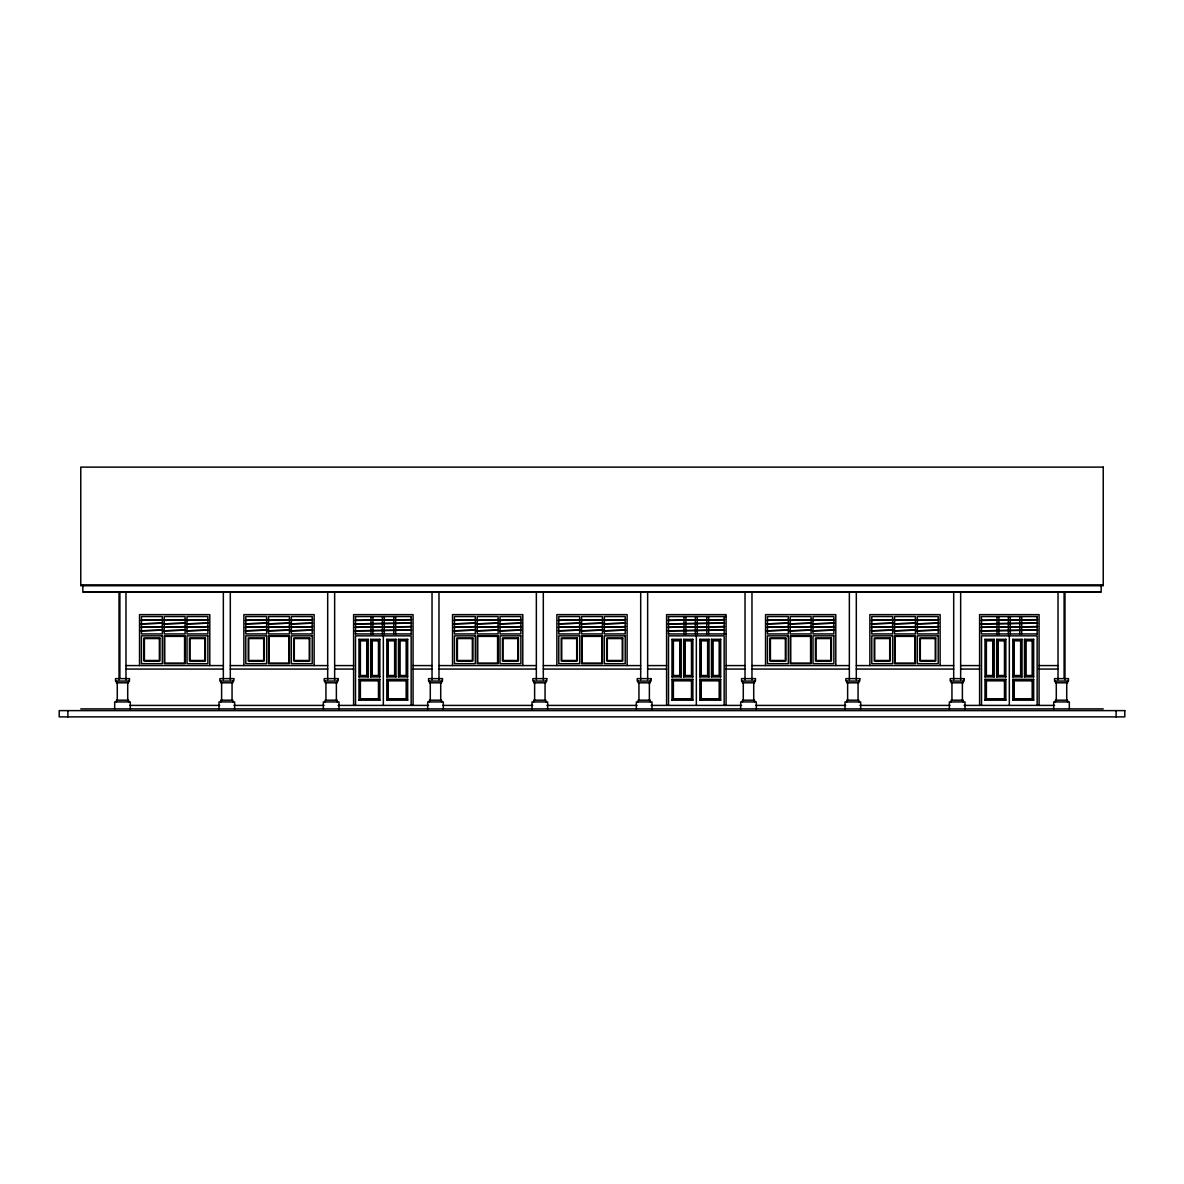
<?xml version="1.0" encoding="UTF-8"?>
<svg xmlns="http://www.w3.org/2000/svg" width="1184" height="1184" viewBox="0 0 1184 1184"><rect width="100%" height="100%" fill="white"/><g stroke="black" fill="none" stroke-linecap="round" stroke-linejoin="round"><path stroke-width="1.5" d="M368.209 676.893L367.158 675.842L367.158 640.366L368.209 639.33L358.989 639.33L358.989 676.893L368.209 676.893L368.209 639.33M379.857 676.893L378.806 675.842L378.806 640.366L379.857 639.33L370.636 639.33L370.636 676.893L379.857 676.893L379.857 639.33M396.018 676.893L394.982 675.842L394.982 640.366L396.018 639.33L386.813 639.33L386.813 676.893L396.018 676.893L396.018 639.33M358.989 676.893L360.025 675.842L360.025 640.366L358.989 639.33M407.681 676.893L406.63 675.842L406.63 640.366L407.681 639.33L398.46 639.33L398.46 676.893L407.681 676.893L407.681 639.33M370.636 676.893L371.687 675.842L371.687 640.366L370.636 639.33M358.989 700.188L360.025 699.152L378.806 699.152L379.857 700.188L379.857 679.32L358.989 679.32L358.989 700.188L379.857 700.188M358.989 679.32L360.025 680.371L378.806 680.371L379.857 679.32M386.813 676.893L387.849 675.842L387.849 640.366L386.813 639.33M398.46 676.893L399.496 675.842L399.496 640.366L398.46 639.33M386.813 700.188L387.849 699.152L406.63 699.152L407.681 700.188L407.681 679.32L386.813 679.32L386.813 700.188L407.681 700.188M386.813 679.32L387.849 680.371L406.63 680.371L407.681 679.32M681.2 676.893L680.164 675.842L680.164 640.366L681.2 639.33L671.994 639.33L671.994 676.893L681.2 676.893L681.2 639.33M692.862 676.893L691.811 675.842L691.811 640.366L692.862 639.33L683.642 639.33L683.642 676.893L692.862 676.893L692.862 639.33M709.024 676.893L707.988 675.842L707.988 640.366L709.024 639.33L699.818 639.33L699.818 676.893L709.024 676.893L709.024 639.33M671.994 676.893L673.03 675.842L673.03 640.366L671.994 639.33M720.686 676.893L719.635 675.842L719.635 640.366L720.686 639.33L711.466 639.33L711.466 676.893L720.686 676.893L720.686 639.33M683.642 676.893L684.678 675.842L684.678 640.366L683.642 639.33M671.994 700.188L673.03 699.152L691.811 699.152L692.862 700.188L692.862 679.32L671.994 679.32L671.994 700.188L692.862 700.188M671.994 679.32L673.03 680.371L691.811 680.371L692.862 679.32M699.818 676.893L700.854 675.842L700.854 640.366L699.818 639.33M711.466 676.893L712.502 675.842L712.502 640.366L711.466 639.33M699.818 700.188L700.854 699.152L719.635 699.152L720.686 700.188L720.686 679.32L699.818 679.32L699.818 700.188L720.686 700.188M699.818 679.32L700.854 680.371L719.635 680.371L720.686 679.32M994.205 676.893L993.169 675.842L993.169 640.366L994.205 639.33L984.999 639.33L984.999 676.893L994.205 676.893L994.205 639.33M1005.852 676.893L1004.816 675.842L1004.816 640.366L1005.852 639.33L996.647 639.33L996.647 676.893L1005.852 676.893L1005.852 639.33M1022.029 676.893L1020.993 675.842L1020.993 640.366L1022.029 639.33L1012.808 639.33L1012.808 676.893L1022.029 676.893L1022.029 639.33M984.999 676.893L986.035 675.842L986.035 640.366L984.999 639.33M1033.676 676.893L1032.64 675.842L1032.64 640.366L1033.676 639.33L1024.471 639.33L1024.471 676.893L1033.676 676.893L1033.676 639.33M996.647 676.893L997.683 675.842L997.683 640.366L996.647 639.33M984.999 700.188L986.035 699.152L1004.816 699.152L1005.852 700.188L1005.852 679.32L984.999 679.32L984.999 700.188L1005.852 700.188M984.999 679.32L986.035 680.371L1004.816 680.371L1005.852 679.32M1012.808 676.893L1013.859 675.842L1013.859 640.366L1012.808 639.33M1024.471 676.893L1025.507 675.842L1025.507 640.366L1024.471 639.33M1012.808 700.188L1013.859 699.152L1032.64 699.152L1033.676 700.188L1033.676 679.32L1012.808 679.32L1012.808 700.188L1033.676 700.188M1012.808 679.32L1013.859 680.371L1032.64 680.371L1033.676 679.32M80.764 584.852L1103.236 584.852M355.333 616.553L411.322 616.553M668.338 616.553L726.073 616.553M1037.332 616.553L981.344 616.553L981.521 619.676M355.333 633.943L411.322 633.943M668.338 633.943L726.073 633.943M1037.332 633.943L981.344 633.943L981.521 630.806M360.025 640.366L367.158 640.366M371.687 640.366L378.806 640.366M387.849 640.366L394.982 640.366M399.496 640.366L406.63 640.366M673.03 640.366L680.164 640.366M684.678 640.366L691.811 640.366M700.854 640.366L707.988 640.366M712.502 640.366L719.635 640.366M986.035 640.366L993.169 640.366M997.683 640.366L1004.816 640.366M1013.859 640.366L1020.993 640.366M1025.507 640.366L1032.64 640.366M125.978 665.586L223.347 665.586M230.303 665.586L327.687 665.586M334.643 665.586L353.602 665.586M413.068 665.586L432.027 665.586M438.983 665.586L536.352 665.586M543.308 665.586L640.692 665.586M647.648 665.586L666.592 665.586M726.073 665.586L745.017 665.586M751.973 665.586L849.357 665.586M856.313 665.586L953.697 665.586M960.653 665.586L979.597 665.586M1039.078 665.586L1058.022 665.586M125.978 669.064L223.347 669.064M230.303 669.064L327.687 669.064M334.643 669.064L353.602 669.064M413.068 669.064L432.027 669.064M438.983 669.064L536.352 669.064M543.308 669.064L640.692 669.064M647.648 669.064L666.592 669.064M726.073 669.064L745.017 669.064M751.973 669.064L849.357 669.064M856.313 669.064L953.697 669.064M960.653 669.064L979.597 669.064M1039.078 669.064L1058.022 669.064M360.025 675.842L367.158 675.842M371.687 675.842L378.806 675.842M387.849 675.842L394.982 675.842M399.496 675.842L406.63 675.842M673.03 675.842L680.164 675.842M684.678 675.842L691.811 675.842M700.854 675.842L707.988 675.842M712.502 675.842L719.635 675.842M986.035 675.842L993.169 675.842M997.683 675.842L1004.816 675.842M1013.859 675.842L1020.993 675.842M1025.507 675.842L1032.64 675.842M129.648 705.412L219.676 705.412M233.988 705.412L324.016 705.412M338.091 705.412L428.578 705.412M442.653 705.412L532.682 705.412M546.978 705.412L637.022 705.412M651.096 705.412L741.584 705.412M755.658 705.412L845.687 705.412M859.984 705.412L950.012 705.412M964.087 705.412L1054.574 705.412M80.764 708.89L1103.236 708.89M1116.112 710.622L1116.112 716.882M1101.15 584.896L1101.15 592.237L82.85 592.237L82.85 584.896M1100.114 592.237L83.886 592.237M1069.33 708.89L1069.33 701.934L1053.686 701.934L1053.686 708.89M1067.583 681.066L1067.583 682.798L1055.418 682.798L1055.418 681.066M1067.583 701.934L1067.583 700.188L1055.418 700.188L1055.418 701.934M1066.725 682.798L1066.725 700.188M1064.978 591.763L1064.978 679.749M1064.105 591.882L1064.105 678.151M1058.022 591.763L1058.022 679.749M1056.291 682.798L1056.291 700.188M1039.078 705.412L1039.078 614.629L979.597 614.629L979.597 705.412M1037.154 616.553L1037.154 619.676M1037.154 620.372L1037.154 623.154M1037.154 623.85L1037.154 626.632M1037.154 627.328L1037.154 630.11M1037.154 630.806L1037.154 633.943M1037.154 705.412L1037.154 635.852L981.521 635.852L981.521 705.412M1032.64 680.371L1032.64 699.152M1021.688 616.553L1021.688 619.676M1021.688 620.372L1021.688 623.154M1021.688 623.85L1021.688 626.632M1021.688 627.328L1021.688 630.11M1021.688 630.806L1021.688 633.943M1019.764 616.553L1019.764 619.676M1019.764 620.372L1019.764 623.154M1019.764 623.85L1019.764 626.632M1019.764 627.328L1019.764 630.11M1019.764 630.806L1019.764 633.943M1013.859 680.371L1013.859 699.152M1010.292 616.553L1010.292 619.676M1010.292 620.372L1010.292 623.154M1010.292 623.85L1010.292 626.632M1010.292 627.328L1010.292 630.11M1010.292 630.806L1010.292 633.943M1009.33 635.852L1009.33 705.412M1008.383 616.553L1008.383 619.676M1008.383 620.372L1008.383 623.154M1008.383 623.85L1008.383 626.632M1008.383 627.328L1008.383 630.11M1008.383 630.806L1008.383 633.943M1004.816 680.371L1004.816 699.152M998.896 616.553L998.896 619.676M998.896 620.372L998.896 623.154M998.896 623.85L998.896 626.632M998.896 627.328L998.896 630.11M998.896 630.806L998.896 633.943M996.987 616.553L996.987 619.676M996.987 620.372L996.987 623.154M996.987 623.85L996.987 626.632M996.987 627.328L996.987 630.11M996.987 630.806L996.987 633.943M986.035 680.371L986.035 699.152M981.521 620.372L981.521 623.154M981.521 623.85L981.521 626.632M981.521 627.328L981.521 630.11M964.99 708.89L964.99 701.934L949.346 701.934L949.346 708.89M963.258 681.066L963.258 682.798L951.078 682.798L951.078 681.066M963.258 701.934L963.258 700.188L951.078 700.188L951.078 701.934M962.385 682.798L962.385 700.188M960.653 591.763L960.653 679.749M953.697 591.763L953.697 679.749M951.951 682.798L951.951 700.188M940.126 665.586L940.126 614.629L869.87 614.629L869.87 665.586M938.216 619.676L938.216 616.553L917.348 616.553L917.348 619.676M938.216 620.372L938.216 623.154M938.216 623.85L938.216 626.632M938.216 627.328L938.216 630.11M938.216 630.806L938.216 633.943L917.348 633.943L917.348 630.806M917.348 620.372L917.348 623.154M917.348 623.85L917.348 626.632M917.348 627.328L917.348 630.11M915.439 619.676L915.439 616.553L894.571 616.553L894.571 619.676M915.439 620.372L915.439 623.154M915.439 623.85L915.439 626.632M915.439 627.328L915.439 630.11M915.439 630.806L915.439 633.943L894.571 633.943L894.571 630.806M894.571 620.372L894.571 623.154M894.571 623.85L894.571 626.632M894.571 627.328L894.571 630.11M892.662 619.676L892.662 616.553L871.794 616.553L871.794 619.676M892.662 620.372L892.662 623.154M892.662 623.85L892.662 626.632M892.662 627.328L892.662 630.11M892.662 630.806L892.662 633.943L871.794 633.943L871.794 630.806M871.794 620.372L871.794 623.154M871.794 623.85L871.794 626.632M871.794 627.328L871.794 630.11M860.664 708.89L860.664 701.934L845.006 701.934L845.006 708.89M858.918 681.066L858.918 682.798L846.752 682.798L846.752 681.066M858.918 701.934L858.918 700.188L846.752 700.188L846.752 701.934M858.06 682.798L858.06 700.188M856.313 591.763L856.313 679.749M849.357 591.763L849.357 679.749M847.626 682.798L847.626 700.188M835.8 665.586L835.8 614.629L765.545 614.629L765.545 665.586M833.876 619.676L833.876 616.553L813.008 616.553L813.008 619.676M833.876 620.372L833.876 623.154M833.876 623.85L833.876 626.632M833.876 627.328L833.876 630.11M833.876 630.806L833.876 633.943L813.008 633.943L813.008 630.806M813.008 620.372L813.008 623.154M813.008 623.85L813.008 626.632M813.008 627.328L813.008 630.11M811.099 619.676L811.099 616.553L790.231 616.553L790.231 619.676M811.099 620.372L811.099 623.154M811.099 623.85L811.099 626.632M811.099 627.328L811.099 630.11M811.099 630.806L811.099 633.943L790.231 633.943L790.231 630.806M790.231 620.372L790.231 623.154M790.231 623.85L790.231 626.632M790.231 627.328L790.231 630.11M788.322 619.676L788.322 616.553L767.454 616.553L767.454 619.676M788.322 620.372L788.322 623.154M788.322 623.85L788.322 626.632M788.322 627.328L788.322 630.11M788.322 630.806L788.322 633.943L767.454 633.943L767.454 630.806M767.454 620.372L767.454 623.154M767.454 623.85L767.454 626.632M767.454 627.328L767.454 630.11M756.324 708.89L756.324 701.934L740.681 701.934L740.681 708.89M754.593 681.066L754.593 682.798L742.412 682.798L742.412 681.066M754.593 701.934L754.593 700.188L742.412 700.188L742.412 701.934M753.72 682.798L753.72 700.188M751.973 591.763L751.973 679.749M745.017 591.763L745.017 679.749M743.286 682.798L743.286 700.188M726.073 705.412L726.073 614.629L666.592 614.629L666.592 705.412M724.164 616.553L724.164 619.676M724.164 620.372L724.164 623.154M724.164 623.85L724.164 626.632M724.164 627.328L724.164 630.11M724.164 630.806L724.164 633.943M724.164 705.412L724.164 635.852L668.516 635.852L668.516 705.412M719.635 680.371L719.635 699.152M708.683 616.553L708.683 619.676M708.683 620.372L708.683 623.154M708.683 623.85L708.683 626.632M708.683 627.328L708.683 630.11M708.683 630.806L708.683 633.943M706.774 616.553L706.774 619.676M706.774 620.372L706.774 623.154M706.774 623.85L706.774 626.632M706.774 627.328L706.774 630.11M706.774 630.806L706.774 633.943M700.854 680.371L700.854 699.152M697.287 616.553L697.287 619.676M697.287 620.372L697.287 623.154M697.287 623.85L697.287 626.632M697.287 627.328L697.287 630.11M697.287 630.806L697.287 633.943M696.34 635.852L696.34 705.412M695.378 616.553L695.378 619.676M695.378 620.372L695.378 623.154M695.378 623.85L695.378 626.632M695.378 627.328L695.378 630.11M695.378 630.806L695.378 633.943M691.811 680.371L691.811 699.152M685.906 616.553L685.906 619.676M685.906 620.372L685.906 623.154M685.906 623.85L685.906 626.632M685.906 627.328L685.906 630.11M685.906 630.806L685.906 633.943M683.982 616.553L683.982 619.676M683.982 620.372L683.982 623.154M683.982 623.85L683.982 626.632M683.982 627.328L683.982 630.11M683.982 630.806L683.982 633.943M673.03 680.371L673.03 699.152M668.516 616.553L668.516 619.676M668.516 620.372L668.516 623.154M668.516 623.85L668.516 626.632M668.516 627.328L668.516 630.11M668.516 630.806L668.516 633.943M651.999 708.89L651.999 701.934L636.341 701.934L636.341 708.89M650.253 681.066L650.253 682.798L638.087 682.798L638.087 681.066M650.253 701.934L650.253 700.188L638.087 700.188L638.087 701.934M649.38 682.798L649.38 700.188M647.648 591.763L647.648 679.749M640.692 591.763L640.692 679.749M638.946 682.798L638.946 700.188M627.12 665.586L627.12 614.629L556.88 614.629L556.88 665.586M625.211 619.676L625.211 616.553L604.343 616.553L604.343 619.676M625.211 620.372L625.211 623.154M625.211 623.85L625.211 626.632M625.211 627.328L625.211 630.11M625.211 630.806L625.211 633.943L604.343 633.943L604.343 630.806M604.343 620.372L604.343 623.154M604.343 623.85L604.343 626.632M604.343 627.328L604.343 630.11M602.434 619.676L602.434 616.553L581.566 616.553L581.566 619.676M602.434 620.372L602.434 623.154M602.434 623.85L602.434 626.632M602.434 627.328L602.434 630.11M602.434 630.806L602.434 633.943L581.566 633.943L581.566 630.806M581.566 620.372L581.566 623.154M581.566 623.85L581.566 626.632M581.566 627.328L581.566 630.11M579.657 619.676L579.657 616.553L558.789 616.553L558.789 619.676M579.657 620.372L579.657 623.154M579.657 623.85L579.657 626.632M579.657 627.328L579.657 630.11M579.657 630.806L579.657 633.943L558.789 633.943L558.789 630.806M558.789 620.372L558.789 623.154M558.789 623.85L558.789 626.632M558.789 627.328L558.789 630.11M547.659 708.89L547.659 701.934L532.001 701.934L532.001 708.89M545.913 681.066L545.913 682.798L533.747 682.798L533.747 681.066M545.913 701.934L545.913 700.188L533.747 700.188L533.747 701.934M545.054 682.798L545.054 700.188M543.308 591.763L543.308 679.749M536.352 591.763L536.352 679.749M534.62 682.798L534.62 700.188M522.795 665.586L522.795 614.629L452.54 614.629L452.54 665.586M520.886 619.676L520.886 616.553L500.018 616.553L500.018 619.676M520.886 620.372L520.886 623.154M520.886 623.85L520.886 626.632M520.886 627.328L520.886 630.11M520.886 630.806L520.886 633.943L500.018 633.943L500.018 630.806M500.018 620.372L500.018 623.154M500.018 623.85L500.018 626.632M500.018 627.328L500.018 630.11M498.094 619.676L498.094 616.553L477.226 616.553L477.226 619.676M498.094 620.372L498.094 623.154M498.094 623.85L498.094 626.632M498.094 627.328L498.094 630.11M498.094 630.806L498.094 633.943L477.226 633.943L477.226 630.806M477.226 620.372L477.226 623.154M477.226 623.85L477.226 626.632M477.226 627.328L477.226 630.11M475.317 619.676L475.317 616.553L454.449 616.553L454.449 619.676M475.317 620.372L475.317 623.154M475.317 623.85L475.317 626.632M475.317 627.328L475.317 630.11M475.317 630.806L475.317 633.943L454.449 633.943L454.449 630.806M454.449 620.372L454.449 623.154M454.449 623.85L454.449 626.632M454.449 627.328L454.449 630.11M443.319 708.89L443.319 701.934L427.676 701.934L427.676 708.89M441.588 681.066L441.588 682.798L429.407 682.798L429.407 681.066M441.588 701.934L441.588 700.188L429.407 700.188L429.407 701.934M440.714 682.798L440.714 700.188M438.983 591.763L438.983 679.749M432.027 591.763L432.027 679.749M430.28 682.798L430.28 700.188M413.068 705.412L413.068 614.629L353.602 614.629L353.602 705.412M411.159 616.553L411.159 619.676M411.159 620.372L411.159 623.154M411.159 623.85L411.159 626.632M411.159 627.328L411.159 630.11M411.159 630.806L411.159 633.943M411.159 705.412L411.159 635.852L355.511 635.852L355.511 705.412M406.63 680.371L406.63 699.152M395.678 616.553L395.678 619.676M395.678 620.372L395.678 623.154M395.678 623.85L395.678 626.632M395.678 627.328L395.678 630.11M395.678 630.806L395.678 633.943M393.769 616.553L393.769 619.676M393.769 620.372L393.769 623.154M393.769 623.85L393.769 626.632M393.769 627.328L393.769 630.11M393.769 630.806L393.769 633.943M387.849 680.371L387.849 699.152M384.282 616.553L384.282 619.676M384.282 620.372L384.282 623.154M384.282 623.85L384.282 626.632M384.282 627.328L384.282 630.11M384.282 630.806L384.282 633.943M383.335 635.852L383.335 705.412M382.373 616.553L382.373 619.676M382.373 620.372L382.373 623.154M382.373 623.85L382.373 626.632M382.373 627.328L382.373 630.11M382.373 630.806L382.373 633.943M378.806 680.371L378.806 699.152M372.901 616.553L372.901 619.676M372.901 620.372L372.901 623.154M372.901 623.85L372.901 626.632M372.901 627.328L372.901 630.11M372.901 630.806L372.901 633.943M370.992 616.553L370.992 619.676M370.992 620.372L370.992 623.154M370.992 623.85L370.992 626.632M370.992 627.328L370.992 630.11M370.992 630.806L370.992 633.943M360.025 680.371L360.025 699.152M355.511 616.553L355.511 619.676M355.511 620.372L355.511 623.154M355.511 623.85L355.511 626.632M355.511 627.328L355.511 630.11M355.511 630.806L355.511 633.943M338.994 708.89L338.994 701.934L323.336 701.934L323.336 708.89M337.248 681.066L337.248 682.798L325.082 682.798L325.082 681.066M337.248 701.934L337.248 700.188L325.082 700.188L325.082 701.934M336.374 682.798L336.374 700.188M334.643 591.763L334.643 679.749M327.687 591.763L327.687 679.749M325.94 682.798L325.94 700.188M314.13 665.586L314.13 614.629L243.874 614.629L243.874 665.586M312.206 619.676L312.206 616.553L291.338 616.553L291.338 619.676M312.206 620.372L312.206 623.154M312.206 623.85L312.206 626.632M312.206 627.328L312.206 630.11M312.206 630.806L312.206 633.943L291.338 633.943L291.338 630.806M291.338 620.372L291.338 623.154M291.338 623.85L291.338 626.632M291.338 627.328L291.338 630.11M289.429 619.676L289.429 616.553L268.561 616.553L268.561 619.676M289.429 620.372L289.429 623.154M289.429 623.85L289.429 626.632M289.429 627.328L289.429 630.11M289.429 630.806L289.429 633.943L268.561 633.943L268.561 630.806M268.561 620.372L268.561 623.154M268.561 623.85L268.561 626.632M268.561 627.328L268.561 630.11M266.652 619.676L266.652 616.553L245.784 616.553L245.784 619.676M266.652 620.372L266.652 623.154M266.652 623.85L266.652 626.632M266.652 627.328L266.652 630.11M266.652 630.806L266.652 633.943L245.784 633.943L245.784 630.806M245.784 620.372L245.784 623.154M245.784 623.85L245.784 626.632M245.784 627.328L245.784 630.11M234.654 708.89L234.654 701.934L219.01 701.934L219.01 708.89M232.922 681.066L232.922 682.798L220.742 682.798L220.742 681.066M232.922 701.934L232.922 700.188L220.742 700.188L220.742 701.934M232.049 682.798L232.049 700.188M230.303 591.763L230.303 679.749M223.347 591.763L223.347 679.749M221.615 682.798L221.615 700.188M209.79 665.586L209.79 614.629L139.534 614.629L139.534 665.586M207.881 619.676L207.881 616.553L187.013 616.553L187.013 619.676M207.881 620.372L207.881 623.154M207.881 623.85L207.881 626.632M207.881 627.328L207.881 630.11M207.881 630.806L207.881 633.943L187.013 633.943L187.013 630.806M187.013 620.372L187.013 623.154M187.013 623.85L187.013 626.632M187.013 627.328L187.013 630.11M185.104 619.676L185.104 616.553L164.236 616.553L164.236 619.676M185.104 620.372L185.104 623.154M185.104 623.85L185.104 626.632M185.104 627.328L185.104 630.11M185.104 630.806L185.104 633.943L164.236 633.943L164.236 630.806M164.236 620.372L164.236 623.154M164.236 623.85L164.236 626.632M164.236 627.328L164.236 630.11M162.312 619.676L162.312 616.553L141.444 616.553L141.444 619.676M162.312 620.372L162.312 623.154M162.312 623.85L162.312 626.632M162.312 627.328L162.312 630.11M162.312 630.806L162.312 633.943L141.444 633.943L141.444 630.806M141.444 620.372L141.444 623.154M141.444 623.85L141.444 626.632M141.444 627.328L141.444 630.11M130.314 708.89L130.314 701.934L114.67 701.934L114.67 708.89M128.582 681.066L128.582 682.798L116.417 682.798L116.417 681.066M128.582 701.934L128.582 700.188L116.417 700.188L116.417 701.934M127.709 682.798L127.709 700.188M125.978 591.763L125.978 679.749M119.895 591.882L119.895 678.151M119.022 591.763L119.022 679.749M117.275 682.798L117.275 700.188M67.888 710.622L67.888 716.882M1103.236 467.118L80.764 467.118L80.764 585.754L1103.236 585.754L1103.236 467.118M162.667 619.676L141.103 620.372L162.667 619.676M185.444 619.676L163.88 620.372L185.444 619.676M208.221 619.676L186.658 620.372L208.221 619.676M266.992 619.676L245.443 620.372L266.992 619.676M289.784 619.676L268.22 620.372L289.784 619.676M312.561 619.676L290.998 620.372L312.561 619.676M411.499 619.676L355.156 620.372L411.499 619.676M475.672 619.676L454.108 620.372L475.672 619.676M498.449 619.676L476.886 620.372L498.449 619.676M521.226 619.676L499.663 620.372L521.226 619.676M579.997 619.676L558.434 620.372L579.997 619.676M602.774 619.676L581.226 620.372L602.774 619.676M625.566 619.676L604.003 620.372L625.566 619.676M724.504 619.676L668.161 620.372L724.504 619.676M788.677 619.676L767.114 620.372L788.677 619.676M811.454 619.676L789.891 620.372L811.454 619.676M834.232 619.676L812.668 620.372L834.232 619.676M893.002 619.676L871.439 620.372L893.002 619.676M915.78 619.676L894.216 620.372L915.78 619.676M938.557 619.676L917.008 620.372L938.557 619.676M1037.51 619.676L981.166 620.372L1037.51 619.676M162.667 623.154L141.103 623.85L162.667 623.154M185.444 623.154L163.88 623.85L185.444 623.154M208.221 623.154L186.658 623.85L208.221 623.154M266.992 623.154L245.443 623.85L266.992 623.154M289.784 623.154L268.22 623.85L289.784 623.154M312.561 623.154L290.998 623.85L312.561 623.154M411.499 623.154L355.156 623.85L411.499 623.154M475.672 623.154L454.108 623.85L475.672 623.154M498.449 623.154L476.886 623.85L498.449 623.154M521.226 623.154L499.663 623.85L521.226 623.154M579.997 623.154L558.434 623.85L579.997 623.154M602.774 623.154L581.226 623.85L602.774 623.154M625.566 623.154L604.003 623.85L625.566 623.154M724.504 623.154L668.161 623.85L724.504 623.154M788.677 623.154L767.114 623.85L788.677 623.154M811.454 623.154L789.891 623.85L811.454 623.154M834.232 623.154L812.668 623.85L834.232 623.154M893.002 623.154L871.439 623.85L893.002 623.154M915.78 623.154L894.216 623.85L915.78 623.154M938.557 623.154L917.008 623.85L938.557 623.154M1037.51 623.154L981.166 623.85L1037.51 623.154M162.667 626.632L141.103 627.328L162.667 626.632M185.444 626.632L163.88 627.328L185.444 626.632M208.221 626.632L186.658 627.328L208.221 626.632M266.992 626.632L245.443 627.328L266.992 626.632M289.784 626.632L268.22 627.328L289.784 626.632M312.561 626.632L290.998 627.328L312.561 626.632M411.499 626.632L355.156 627.328L411.499 626.632M475.672 626.632L454.108 627.328L475.672 626.632M498.449 626.632L476.886 627.328L498.449 626.632M521.226 626.632L499.663 627.328L521.226 626.632M579.997 626.632L558.434 627.328L579.997 626.632M602.774 626.632L581.226 627.328L602.774 626.632M625.566 626.632L604.003 627.328L625.566 626.632M724.504 626.632L668.161 627.328L724.504 626.632M788.677 626.632L767.114 627.328L788.677 626.632M811.454 626.632L789.891 627.328L811.454 626.632M834.232 626.632L812.668 627.328L834.232 626.632M893.002 626.632L871.439 627.328L893.002 626.632M915.78 626.632L894.216 627.328L915.78 626.632M938.557 626.632L917.008 627.328L938.557 626.632M1037.51 626.632L981.166 627.328L1037.51 626.632M162.667 630.11L141.103 630.806L162.667 630.11M185.444 630.11L163.88 630.806L185.444 630.11M208.221 630.11L186.658 630.806L208.221 630.11M266.992 630.11L245.443 630.806L266.992 630.11M289.784 630.11L268.22 630.806L289.784 630.11M312.561 630.11L290.998 630.806L312.561 630.11M411.499 630.11L355.156 630.806L411.499 630.11M475.672 630.11L454.108 630.806L475.672 630.11M498.449 630.11L476.886 630.806L498.449 630.11M521.226 630.11L499.663 630.806L521.226 630.11M579.997 630.11L558.434 630.806L579.997 630.11M602.774 630.11L581.226 630.806L602.774 630.11M625.566 630.11L604.003 630.806L625.566 630.11M724.504 630.11L668.161 630.806L724.504 630.11M788.677 630.11L767.114 630.806L788.677 630.11M811.454 630.11L789.891 630.806L811.454 630.11M834.232 630.11L812.668 630.806L834.232 630.11M893.002 630.11L871.439 630.806L893.002 630.11M915.78 630.11L894.216 630.806L915.78 630.11M938.557 630.11L917.008 630.806L938.557 630.11M1037.51 630.11L981.166 630.806L1037.51 630.11M162.312 635.852L141.444 635.852L141.444 663.676L162.312 663.676L162.312 635.852M185.104 635.852L164.236 635.852L164.236 663.676L185.104 663.676L185.104 635.852M207.881 635.852L187.013 635.852L187.013 663.676L207.881 663.676L207.881 635.852M266.652 635.852L245.784 635.852L245.784 663.676L266.652 663.676L266.652 635.852M289.429 635.852L268.561 635.852L268.561 663.676L289.429 663.676L289.429 635.852M312.206 635.852L291.338 635.852L291.338 663.676L312.206 663.676L312.206 635.852M475.317 635.852L454.449 635.852L454.449 663.676L475.317 663.676L475.317 635.852M498.094 635.852L477.226 635.852L477.226 663.676L498.094 663.676L498.094 635.852M520.886 635.852L500.018 635.852L500.018 663.676L520.886 663.676L520.886 635.852M579.657 635.852L558.789 635.852L558.789 663.676L579.657 663.676L579.657 635.852M602.434 635.852L581.566 635.852L581.566 663.676L602.434 663.676L602.434 635.852M625.211 635.852L604.343 635.852L604.343 663.676L625.211 663.676L625.211 635.852M788.322 635.852L767.454 635.852L767.454 663.676L788.322 663.676L788.322 635.852M811.099 635.852L790.231 635.852L790.231 663.676L811.099 663.676L811.099 635.852M833.876 635.852L813.008 635.852L813.008 663.676L833.876 663.676L833.876 635.852M892.662 635.852L871.794 635.852L871.794 663.676L892.662 663.676L892.662 635.852M915.439 635.852L894.571 635.852L894.571 663.676L915.439 663.676L915.439 635.852M938.216 635.852L917.348 635.852L917.348 663.676L938.216 663.676L938.216 635.852M184.571 636.37L164.754 636.37L164.754 663.144L184.571 663.144L184.571 636.37M288.911 636.37L269.079 636.37L269.079 663.144L288.911 663.144L288.911 636.37M497.576 636.37L477.759 636.37L477.759 663.144L497.576 663.144L497.576 636.37M601.916 636.37L582.084 636.37L582.084 663.144L601.916 663.144L601.916 636.37M810.581 636.37L790.764 636.37L790.764 663.144L810.581 663.144L810.581 636.37M914.921 636.37L895.089 636.37L895.089 663.144L914.921 663.144L914.921 636.37M159.884 638.043L143.886 638.043L143.886 660.998L159.884 660.998L159.884 638.043M205.439 638.043L189.44 638.043L189.44 660.998L205.439 660.998L205.439 638.043M264.21 638.043L248.226 638.043L248.226 660.998L264.21 660.998L264.21 638.043M309.779 638.043L293.78 638.043L293.78 660.998L309.779 660.998L309.779 638.043M472.89 638.043L456.891 638.043L456.891 660.998L472.89 660.998L472.89 638.043M518.444 638.043L502.445 638.043L502.445 660.998L518.444 660.998L518.444 638.043M577.215 638.043L561.216 638.043L561.216 660.998L577.215 660.998L577.215 638.043M622.784 638.043L606.785 638.043L606.785 660.998L622.784 660.998L622.784 638.043M785.895 638.043L769.896 638.043L769.896 660.998L785.895 660.998L785.895 638.043M831.449 638.043L815.45 638.043L815.45 660.998L831.449 660.998L831.449 638.043M890.22 638.043L874.221 638.043L874.221 660.998L890.22 660.998L890.22 638.043M935.774 638.043L919.79 638.043L919.79 660.998L935.774 660.998L935.774 638.043M159.366 638.561L144.404 638.561L144.404 660.48L159.366 660.48L159.366 638.561M204.921 638.561L189.973 638.561L189.973 660.48L204.921 660.48L204.921 638.561M263.692 638.561L248.744 638.561L248.744 660.48L263.692 660.48L263.692 638.561M309.261 638.561L294.298 638.561L294.298 660.48L309.261 660.48L309.261 638.561M472.357 638.561L457.409 638.561L457.409 660.48L472.357 660.48L472.357 638.561M517.926 638.561L502.963 638.561L502.963 660.48L517.926 660.48L517.926 638.561M576.697 638.561L561.749 638.561L561.749 660.48L576.697 660.48L576.697 638.561M622.251 638.561L607.303 638.561L607.303 660.48L622.251 660.48L622.251 638.561M785.362 638.561L770.414 638.561L770.414 660.48L785.362 660.48L785.362 638.561M830.931 638.561L815.968 638.561L815.968 660.48L830.931 660.48L830.931 638.561M889.702 638.561L874.739 638.561L874.739 660.48L889.702 660.48L889.702 638.561M935.256 638.561L920.308 638.561L920.308 660.48L935.256 660.48L935.256 638.561M366.818 640.722L360.38 640.722L360.38 675.502L366.818 675.502L366.818 640.722M378.466 640.722L372.028 640.722L372.028 675.502L378.466 675.502L378.466 640.722M394.627 640.722L388.204 640.722L388.204 675.502L394.627 675.502L394.627 640.722M406.29 640.722L399.852 640.722L399.852 675.502L406.29 675.502L406.29 640.722M679.808 640.722L673.385 640.722L673.385 675.502L679.808 675.502L679.808 640.722M691.471 640.722L685.033 640.722L685.033 675.502L691.471 675.502L691.471 640.722M707.632 640.722L701.209 640.722L701.209 675.502L707.632 675.502L707.632 640.722M719.295 640.722L712.857 640.722L712.857 675.502L719.295 675.502L719.295 640.722M992.814 640.722L986.39 640.722L986.39 675.502L992.814 675.502L992.814 640.722M1004.461 640.722L998.038 640.722L998.038 675.502L1004.461 675.502L1004.461 640.722M1020.638 640.722L1014.2 640.722L1014.2 675.502L1020.638 675.502L1020.638 640.722M1032.285 640.722L1025.862 640.722L1025.862 675.502L1032.285 675.502L1032.285 640.722M129.456 678.624L115.544 678.624L115.544 681.066L129.456 681.066L129.456 678.624M233.781 678.624L219.869 678.624L219.869 681.066L233.781 681.066L233.781 678.624M338.121 678.624L324.209 678.624L324.209 681.066L338.121 681.066L338.121 678.624M442.461 678.624L428.549 678.624L428.549 681.066L442.461 681.066L442.461 678.624M546.786 678.624L532.874 678.624L532.874 681.066L546.786 681.066L546.786 678.624M651.126 678.624L637.214 678.624L637.214 681.066L651.126 681.066L651.126 678.624M755.451 678.624L741.539 678.624L741.539 681.066L755.451 681.066L755.451 678.624M859.791 678.624L845.879 678.624L845.879 681.066L859.791 681.066L859.791 678.624M964.131 678.624L950.219 678.624L950.219 681.066L964.131 681.066L964.131 678.624M1068.456 678.624L1054.544 678.624L1054.544 681.066L1068.456 681.066L1068.456 678.624M378.466 680.711L360.38 680.711L360.38 698.797L378.466 698.797L378.466 680.711M406.29 680.711L388.204 680.711L388.204 698.797L406.29 698.797L406.29 680.711M691.471 680.711L673.385 680.711L673.385 698.797L691.471 698.797L691.471 680.711M719.295 680.711L701.209 680.711L701.209 698.797L719.295 698.797L719.295 680.711M1004.461 680.711L986.39 680.711L986.39 698.797L1004.461 698.797L1004.461 680.711M1032.285 680.711L1014.2 680.711L1014.2 698.797L1032.285 698.797L1032.285 680.711M1124.8 710.622L59.2 710.622L59.2 716.882L1124.8 716.882L1124.8 710.622"/></g></svg>
